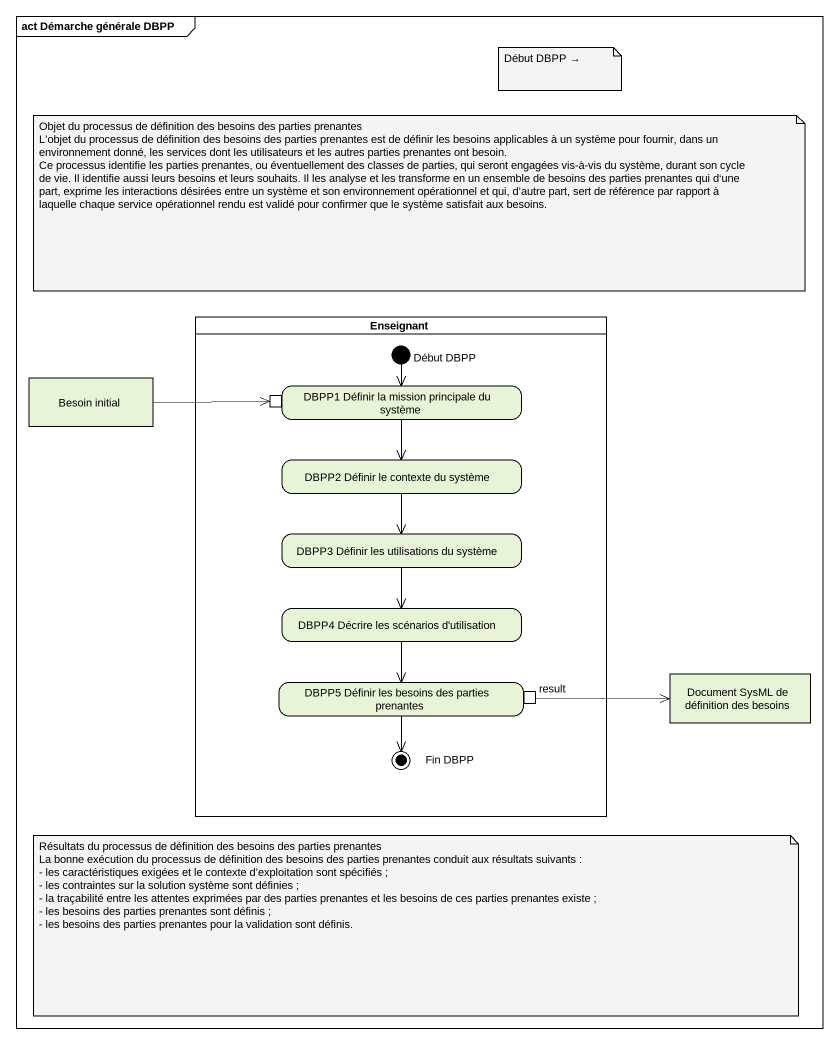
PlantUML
@startuml
mainframe act Démarche générale DBPP
hide empty description
state Enseignant <<partition>> {
  state "Début DBPP" as Début_DBPP <<start>>
  state "DBPP1 Définir la mission principale du système" as DBPP1_Définir_la_mission {
    state pin1 <<inputPin>>
  }
  state "DBPP2 Définir le contexte du système" as DBPP2_Définir_le_contexte
  state "DBPP3 Définir les utilisations du système" as DBPP3_Définir_les
  state "DBPP4 Décrire les scénarios d'utilisation" as DBPP4_Décrire_les_scénarios
  state "DBPP5 Définir les besoins des parties prenantes" as DBPP5_Définir_les_besoins {
    state result <<outputPin>>
  }
  state "Fin DBPP" as Fin_DBPP <<end>>
}
state "Besoin initial" as Besoin_initial <<object>>
state "Document SysML de définition des besoins" as Document_SysML_de <<object>>
Début_DBPP --> DBPP1_Définir_la_mission
Besoin_initial -right-> pin1
DBPP1_Définir_la_mission --> DBPP2_Définir_le_contexte
DBPP2_Définir_le_contexte --> DBPP3_Définir_les
DBPP3_Définir_les --> DBPP4_Décrire_les_scénarios
DBPP4_Décrire_les_scénarios --> DBPP5_Définir_les_besoins
DBPP5_Définir_les_besoins --> Fin_DBPP
result -right-> Document_SysML_de
note as N1
  Début DBPP →
end note
note as N2
  Objet du processus de définition des besoins des parties prenantes
  L’objet du processus de définition des besoins des parties prenantes est de définir les besoins applicables à un système pour fournir, dans un environnement donné, les services dont les utilisateurs et les autres parties prenantes ont besoin.
  Ce processus identifie les parties prenantes, ou éventuellement des classes de parties, qui seront engagées vis‐à‐vis du système, durant son cycle de vie. Il identifie aussi leurs besoins et leurs souhaits. Il les analyse et les transforme en un ensemble de besoins des parties prenantes qui d‘une part, exprime les interactions désirées entre un système et son environnement opérationnel et qui, d’autre part, sert de référence par rapport à laquelle chaque service opérationnel rendu est validé pour confirmer que le système satisfait aux besoins.
end note
note as N3
  Résultats du processus de définition des besoins des parties prenantes
  La bonne exécution du processus de définition des besoins des parties prenantes conduit aux résultats suivants :
  - les caractéristiques exigées et le contexte d’exploitation sont spécifiés ;
  - les contraintes sur la solution système sont définies ;
  - la traçabilité entre les attentes exprimées par des parties prenantes et les besoins de ces parties prenantes existe ;
  - les besoins des parties prenantes sont définis ;
  - les besoins des parties prenantes pour la validation sont définis.
end note
@enduml
